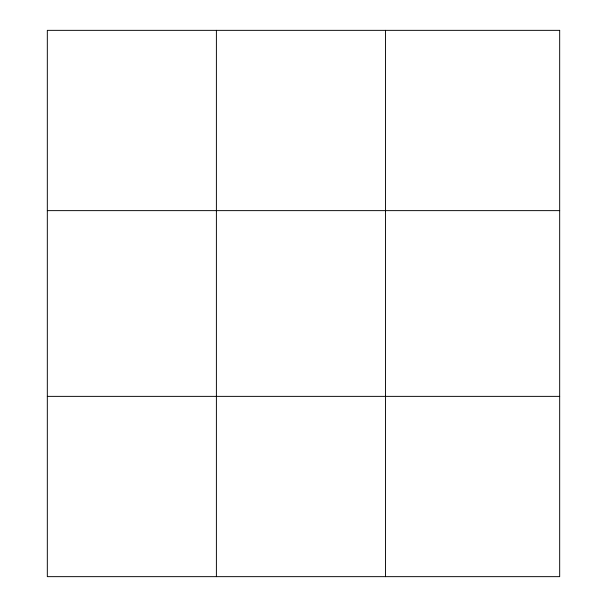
<?xml version="1.0" encoding="UTF-8"?>
<svg xmlns="http://www.w3.org/2000/svg" width="607" height="607" viewBox="0 0 607 607"><rect width="100%" height="100%" fill="white"/><g stroke="black" fill="none" stroke-linecap="round" stroke-linejoin="round"><path stroke-width="0.91" d="M216.395 30.35L216.395 576.65M385.475 30.35L385.475 576.65M47.323 210.629L559.677 210.629M47.323 396.371L559.677 396.371M559.677 30.35L559.677 576.65L47.323 576.65L47.323 30.35L559.677 30.35"/></g></svg>
